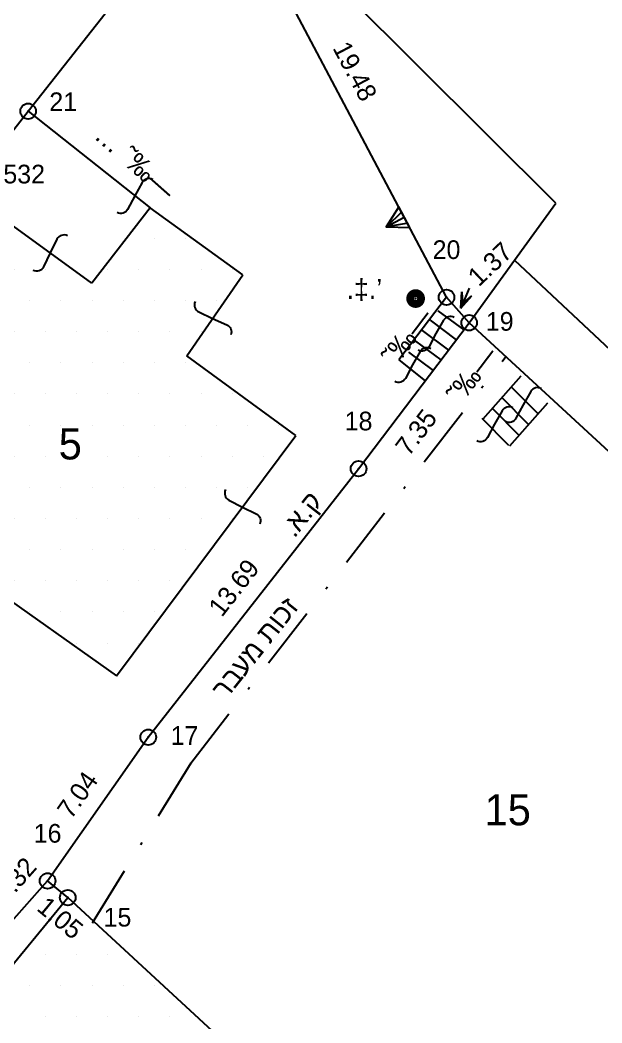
# Model space of a CAD drawing. Header units: feet. Extents: x 199929 to 200372, y 746507 to 746908.
# Drawn here: x 200200.24 to 200223.59, y 746687.25 to 746727.51 of the extents above; entities that cross this region are included whole.
import ezdxf
from ezdxf.enums import TextEntityAlignment as Align

# ---------------------------------------------------------------- set-up
doc = ezdxf.new("R2010")
doc.units = ezdxf.units.FT
doc.header["$LTSCALE"] = 5
doc.header["$MEASUREMENT"] = 0
doc.linetypes.add('DASHDOT', pattern=[1, 0.5, -0.25, 0, -0.25])
doc.layers.get('0').update_dxf_attribs({"linetype": 'CONTINUOUS'})
for name, color, linetype in [('1BATIM', 7, 'CONTINUOUS'), ('1KIR-EVEN', 7, 'CONTINUOUS'), ('1MADREGOT', 7, 'CONTINUOUS'), ('2NEW_PT', 7, 'CONTINUOUS'), ('2TEURA_PT', 7, 'CONTINUOUS'), ('701', 3, 'CONTINUOUS'), ('701_H', 3, 'CONTINUOUS'), ('8213', 3, 'CONTINUOUS'), ('8213_T', 7, 'CONTINUOUS'), ('GVUL_C51-', 7, 'CONTINUOUS'), ('KIR-LE-BDIKA', 7, 'CONTINUOUS'), ('MIVNE-H', 7, 'CONTINUOUS'), ('NUMLOT_AUTO', 7, 'CONTINUOUS'), ('OLD_FRONTS', 7, 'CONTINUOUS'), ('TR_ANOT_FRONTS', 7, 'CONTINUOUS'), ('TR_ANOT_L', 7, 'CONTINUOUS'), ('TR_GUSH_MARKS', 7, 'CONTINUOUS'), ('TR_HETZ', 7, 'CONTINUOUS'), ('מעבר זיקנה', 7, 'CONTINUOUS')]:
    doc.layers.add(name, color=color, linetype=linetype)
doc.styles.add('HEBTEXT', font='HEBTXT.shx')
doc.styles.add('TRHEBTXT', font='HEBTXT.SHX')

# ---------------------------------------------------------------- blocks, each defined once
blk = doc.blocks.new('TRP0002')
at = {"linetype": 'Continuous'}
blk.add_circle((0, 0, 3000), 0.5, dxfattribs=at)
blk.add_point((0, 0))
at = {"style": 'TRHEBTXT', "flags": 8}
blk.add_attdef('NAME', text='', height=1.2, dxfattribs=at).set_placement((0, 2.1), align=Align.BOTTOM_CENTER)
blk.add_attdef('HIGHTM', text='', height=1.6, dxfattribs=at).set_placement((-1, 0), align=Align.RIGHT)
blk.add_attdef('HIGHTC', (1, 0), '', height=1.6, dxfattribs=at)
blk.add_attdef('MARK', text='', height=2, dxfattribs=at).set_placement((0, -1.3), align=Align.TOP_CENTER)
blk = doc.blocks.new('ANOT10')
at = {"style": 'TRHEBTXT', "flags": 8}
blk.add_attdef('TEXT', text='', height=1.28, dxfattribs=at).set_placement((0, -1.497), align=Align.TOP_CENTER)
blk = doc.blocks.new('8210')
at = {"layer": '2TEURA_PT', "linetype": 'Continuous', "const_width": 0.625}
blk.add_lwpolyline([(-0.4375, 0, 1), (0.4375, 0, 1)], format="xyb", close=True, dxfattribs=at)
at = {"layer": '2TEURA_PT'}
blk.add_point((0, 0), dxfattribs=at)
blk = doc.blocks.new('8213')
at = {"layer": '1BATIM'}
blk.add_blockref('8210', (0, 0), dxfattribs=at)
blk = doc.blocks.new('*X163')
at = {"color": 0}
for p, q in [((200200.625, 746718.75), (200200.625, 746718.75)), ((200205.625, 746718.75), (200205.625, 746718.75)), ((200206.875, 746718.75), (200206.875, 746718.75)), ((200198.75, 746717.5), (200198.75, 746717.5)), ((200200, 746717.5), (200200, 746717.5)), ((200201.25, 746717.5), (200201.25, 746717.5)), ((200203.75, 746717.5), (200203.75, 746717.5)), ((200205, 746717.5), (200205, 746717.5)), ((200206.25, 746717.5), (200206.25, 746717.5)), ((200207.5, 746717.5), (200207.5, 746717.5)), ((200208.75, 746717.5), (200208.75, 746717.5)), ((200198.125, 746716.25), (200198.125, 746716.25)), ((200199.375, 746716.25), (200199.375, 746716.25)), ((200200.625, 746716.25), (200200.625, 746716.25)), ((200201.875, 746716.25), (200201.875, 746716.25)), ((200203.125, 746716.25), (200203.125, 746716.25)), ((200204.375, 746716.25), (200204.375, 746716.25)), ((200205.625, 746716.25), (200205.625, 746716.25)), ((200206.875, 746716.25), (200206.875, 746716.25)), ((200208.125, 746716.25), (200208.125, 746716.25)), ((200197.5, 746715), (200197.5, 746715)), ((200198.75, 746715), (200198.75, 746715)), ((200200, 746715), (200200, 746715)), ((200201.25, 746715), (200201.25, 746715)), ((200202.5, 746715), (200202.5, 746715)), ((200203.75, 746715), (200203.75, 746715)), ((200205, 746715), (200205, 746715)), ((200206.25, 746715), (200206.25, 746715)), ((200207.5, 746715), (200207.5, 746715)), ((200196.875, 746713.75), (200196.875, 746713.75)), ((200198.125, 746713.75), (200198.125, 746713.75)), ((200199.375, 746713.75), (200199.375, 746713.75)), ((200200.625, 746713.75), (200200.625, 746713.75)), ((200201.875, 746713.75), (200201.875, 746713.75)), ((200203.125, 746713.75), (200203.125, 746713.75)), ((200204.375, 746713.75), (200204.375, 746713.75)), ((200205.625, 746713.75), (200205.625, 746713.75)), ((200206.875, 746713.75), (200206.875, 746713.75)), ((200195, 746712.5), (200195, 746712.5)), ((200196.25, 746712.5), (200196.25, 746712.5)), ((200197.5, 746712.5), (200197.5, 746712.5)), ((200198.75, 746712.5), (200198.75, 746712.5)), ((200200, 746712.5), (200200, 746712.5)), ((200201.25, 746712.5), (200201.25, 746712.5)), ((200202.5, 746712.5), (200202.5, 746712.5)), ((200203.75, 746712.5), (200203.75, 746712.5)), ((200205, 746712.5), (200205, 746712.5)), ((200206.25, 746712.5), (200206.25, 746712.5)), ((200207.5, 746712.5), (200207.5, 746712.5)), ((200208.75, 746712.5), (200208.75, 746712.5)), ((200194.375, 746711.25), (200194.375, 746711.25)), ((200195.625, 746711.25), (200195.625, 746711.25)), ((200196.875, 746711.25), (200196.875, 746711.25)), ((200198.125, 746711.25), (200198.125, 746711.25)), ((200199.375, 746711.25), (200199.375, 746711.25)), ((200200.625, 746711.25), (200200.625, 746711.25)), ((200201.875, 746711.25), (200201.875, 746711.25)), ((200203.125, 746711.25), (200203.125, 746711.25)), ((200204.375, 746711.25), (200204.375, 746711.25)), ((200205.625, 746711.25), (200205.625, 746711.25)), ((200206.875, 746711.25), (200206.875, 746711.25)), ((200208.125, 746711.25), (200208.125, 746711.25)), ((200209.375, 746711.25), (200209.375, 746711.25)), ((200210.625, 746711.25), (200210.625, 746711.25)), ((200193.75, 746710), (200193.75, 746710)), ((200195, 746710), (200195, 746710)), ((200196.25, 746710), (200196.25, 746710)), ((200197.5, 746710), (200197.5, 746710)), ((200198.75, 746710), (200198.75, 746710)), ((200200, 746710), (200200, 746710)), ((200201.25, 746710), (200201.25, 746710)), ((200202.5, 746710), (200202.5, 746710)), ((200203.75, 746710), (200203.75, 746710)), ((200205, 746710), (200205, 746710)), ((200206.25, 746710), (200206.25, 746710)), ((200207.5, 746710), (200207.5, 746710)), ((200208.75, 746710), (200208.75, 746710)), ((200210, 746710), (200210, 746710)), ((200194.375, 746708.75), (200194.375, 746708.75)), ((200195.625, 746708.75), (200195.625, 746708.75)), ((200196.875, 746708.75), (200196.875, 746708.75)), ((200198.125, 746708.75), (200198.125, 746708.75)), ((200199.375, 746708.75), (200199.375, 746708.75)), ((200200.625, 746708.75), (200200.625, 746708.75)), ((200201.875, 746708.75), (200201.875, 746708.75)), ((200203.125, 746708.75), (200203.125, 746708.75)), ((200204.375, 746708.75), (200204.375, 746708.75)), ((200205.625, 746708.75), (200205.625, 746708.75)), ((200206.875, 746708.75), (200206.875, 746708.75)), ((200208.125, 746708.75), (200208.125, 746708.75)), ((200209.375, 746708.75), (200209.375, 746708.75)), ((200196.25, 746707.5), (200196.25, 746707.5)), ((200197.5, 746707.5), (200197.5, 746707.5)), ((200198.75, 746707.5), (200198.75, 746707.5)), ((200200, 746707.5), (200200, 746707.5)), ((200201.25, 746707.5), (200201.25, 746707.5)), ((200202.5, 746707.5), (200202.5, 746707.5)), ((200203.75, 746707.5), (200203.75, 746707.5)), ((200205, 746707.5), (200205, 746707.5)), ((200206.25, 746707.5), (200206.25, 746707.5)), ((200207.5, 746707.5), (200207.5, 746707.5)), ((200208.75, 746707.5), (200208.75, 746707.5)), ((200195.625, 746706.25), (200195.625, 746706.25)), ((200196.875, 746706.25), (200196.875, 746706.25)), ((200198.125, 746706.25), (200198.125, 746706.25)), ((200199.375, 746706.25), (200199.375, 746706.25)), ((200200.625, 746706.25), (200200.625, 746706.25)), ((200201.875, 746706.25), (200201.875, 746706.25)), ((200203.125, 746706.25), (200203.125, 746706.25)), ((200204.375, 746706.25), (200204.375, 746706.25)), ((200205.625, 746706.25), (200205.625, 746706.25)), ((200206.875, 746706.25), (200206.875, 746706.25)), ((200196.25, 746705), (200196.25, 746705)), ((200197.5, 746705), (200197.5, 746705)), ((200198.75, 746705), (200198.75, 746705)), ((200200, 746705), (200200, 746705)), ((200201.25, 746705), (200201.25, 746705)), ((200202.5, 746705), (200202.5, 746705)), ((200203.75, 746705), (200203.75, 746705)), ((200205, 746705), (200205, 746705)), ((200206.25, 746705), (200206.25, 746705)), ((200198.125, 746703.75), (200198.125, 746703.75)), ((200200.625, 746703.75), (200200.625, 746703.75)), ((200201.875, 746703.75), (200201.875, 746703.75)), ((200203.125, 746703.75), (200203.125, 746703.75)), ((200204.375, 746703.75), (200204.375, 746703.75)), ((200205.625, 746703.75), (200205.625, 746703.75)), ((200202.5, 746702.5), (200202.5, 746702.5)), ((200203.75, 746702.5), (200203.75, 746702.5)), ((200205, 746702.5), (200205, 746702.5))]:
    blk.add_line(p, q, dxfattribs=at)
blk = doc.blocks.new('*X53')
at = {"color": 0}
for p, q in [((200200.625, 746718.75), (200200.625, 746718.75)), ((200205.625, 746718.75), (200205.625, 746718.75)), ((200206.875, 746718.75), (200206.875, 746718.75)), ((200198.75, 746717.5), (200198.75, 746717.5)), ((200200, 746717.5), (200200, 746717.5)), ((200201.25, 746717.5), (200201.25, 746717.5)), ((200203.75, 746717.5), (200203.75, 746717.5)), ((200205, 746717.5), (200205, 746717.5)), ((200206.25, 746717.5), (200206.25, 746717.5)), ((200207.5, 746717.5), (200207.5, 746717.5)), ((200208.75, 746717.5), (200208.75, 746717.5)), ((200198.125, 746716.25), (200198.125, 746716.25)), ((200199.375, 746716.25), (200199.375, 746716.25)), ((200200.625, 746716.25), (200200.625, 746716.25)), ((200201.875, 746716.25), (200201.875, 746716.25)), ((200203.125, 746716.25), (200203.125, 746716.25)), ((200204.375, 746716.25), (200204.375, 746716.25)), ((200205.625, 746716.25), (200205.625, 746716.25)), ((200206.875, 746716.25), (200206.875, 746716.25)), ((200208.125, 746716.25), (200208.125, 746716.25)), ((200197.5, 746715), (200197.5, 746715)), ((200198.75, 746715), (200198.75, 746715)), ((200200, 746715), (200200, 746715)), ((200201.25, 746715), (200201.25, 746715)), ((200202.5, 746715), (200202.5, 746715)), ((200203.75, 746715), (200203.75, 746715)), ((200205, 746715), (200205, 746715)), ((200206.25, 746715), (200206.25, 746715)), ((200207.5, 746715), (200207.5, 746715)), ((200196.875, 746713.75), (200196.875, 746713.75)), ((200198.125, 746713.75), (200198.125, 746713.75)), ((200199.375, 746713.75), (200199.375, 746713.75)), ((200200.625, 746713.75), (200200.625, 746713.75)), ((200201.875, 746713.75), (200201.875, 746713.75)), ((200203.125, 746713.75), (200203.125, 746713.75)), ((200204.375, 746713.75), (200204.375, 746713.75)), ((200205.625, 746713.75), (200205.625, 746713.75)), ((200206.875, 746713.75), (200206.875, 746713.75)), ((200195, 746712.5), (200195, 746712.5)), ((200196.25, 746712.5), (200196.25, 746712.5)), ((200197.5, 746712.5), (200197.5, 746712.5)), ((200198.75, 746712.5), (200198.75, 746712.5)), ((200200, 746712.5), (200200, 746712.5)), ((200201.25, 746712.5), (200201.25, 746712.5)), ((200202.5, 746712.5), (200202.5, 746712.5)), ((200203.75, 746712.5), (200203.75, 746712.5)), ((200205, 746712.5), (200205, 746712.5)), ((200206.25, 746712.5), (200206.25, 746712.5)), ((200207.5, 746712.5), (200207.5, 746712.5)), ((200208.75, 746712.5), (200208.75, 746712.5)), ((200194.375, 746711.25), (200194.375, 746711.25)), ((200195.625, 746711.25), (200195.625, 746711.25)), ((200196.875, 746711.25), (200196.875, 746711.25)), ((200198.125, 746711.25), (200198.125, 746711.25)), ((200199.375, 746711.25), (200199.375, 746711.25)), ((200200.625, 746711.25), (200200.625, 746711.25)), ((200201.875, 746711.25), (200201.875, 746711.25)), ((200203.125, 746711.25), (200203.125, 746711.25)), ((200204.375, 746711.25), (200204.375, 746711.25)), ((200205.625, 746711.25), (200205.625, 746711.25)), ((200206.875, 746711.25), (200206.875, 746711.25)), ((200208.125, 746711.25), (200208.125, 746711.25)), ((200209.375, 746711.25), (200209.375, 746711.25)), ((200210.625, 746711.25), (200210.625, 746711.25)), ((200193.75, 746710), (200193.75, 746710)), ((200195, 746710), (200195, 746710)), ((200196.25, 746710), (200196.25, 746710)), ((200197.5, 746710), (200197.5, 746710)), ((200198.75, 746710), (200198.75, 746710)), ((200200, 746710), (200200, 746710)), ((200201.25, 746710), (200201.25, 746710)), ((200202.5, 746710), (200202.5, 746710)), ((200203.75, 746710), (200203.75, 746710)), ((200205, 746710), (200205, 746710)), ((200206.25, 746710), (200206.25, 746710)), ((200207.5, 746710), (200207.5, 746710)), ((200208.75, 746710), (200208.75, 746710)), ((200210, 746710), (200210, 746710)), ((200194.375, 746708.75), (200194.375, 746708.75)), ((200195.625, 746708.75), (200195.625, 746708.75)), ((200196.875, 746708.75), (200196.875, 746708.75)), ((200198.125, 746708.75), (200198.125, 746708.75)), ((200199.375, 746708.75), (200199.375, 746708.75)), ((200200.625, 746708.75), (200200.625, 746708.75)), ((200201.875, 746708.75), (200201.875, 746708.75)), ((200203.125, 746708.75), (200203.125, 746708.75)), ((200204.375, 746708.75), (200204.375, 746708.75)), ((200205.625, 746708.75), (200205.625, 746708.75)), ((200206.875, 746708.75), (200206.875, 746708.75)), ((200208.125, 746708.75), (200208.125, 746708.75)), ((200209.375, 746708.75), (200209.375, 746708.75)), ((200196.25, 746707.5), (200196.25, 746707.5)), ((200197.5, 746707.5), (200197.5, 746707.5)), ((200198.75, 746707.5), (200198.75, 746707.5)), ((200200, 746707.5), (200200, 746707.5)), ((200201.25, 746707.5), (200201.25, 746707.5)), ((200202.5, 746707.5), (200202.5, 746707.5)), ((200203.75, 746707.5), (200203.75, 746707.5)), ((200205, 746707.5), (200205, 746707.5)), ((200206.25, 746707.5), (200206.25, 746707.5)), ((200207.5, 746707.5), (200207.5, 746707.5)), ((200208.75, 746707.5), (200208.75, 746707.5)), ((200195.625, 746706.25), (200195.625, 746706.25)), ((200196.875, 746706.25), (200196.875, 746706.25)), ((200198.125, 746706.25), (200198.125, 746706.25)), ((200199.375, 746706.25), (200199.375, 746706.25)), ((200200.625, 746706.25), (200200.625, 746706.25)), ((200201.875, 746706.25), (200201.875, 746706.25)), ((200203.125, 746706.25), (200203.125, 746706.25)), ((200204.375, 746706.25), (200204.375, 746706.25)), ((200205.625, 746706.25), (200205.625, 746706.25)), ((200206.875, 746706.25), (200206.875, 746706.25)), ((200196.25, 746705), (200196.25, 746705)), ((200197.5, 746705), (200197.5, 746705)), ((200198.75, 746705), (200198.75, 746705)), ((200200, 746705), (200200, 746705)), ((200201.25, 746705), (200201.25, 746705)), ((200202.5, 746705), (200202.5, 746705)), ((200203.75, 746705), (200203.75, 746705)), ((200205, 746705), (200205, 746705)), ((200206.25, 746705), (200206.25, 746705)), ((200198.125, 746703.75), (200198.125, 746703.75)), ((200200.625, 746703.75), (200200.625, 746703.75)), ((200201.875, 746703.75), (200201.875, 746703.75)), ((200203.125, 746703.75), (200203.125, 746703.75)), ((200204.375, 746703.75), (200204.375, 746703.75)), ((200205.625, 746703.75), (200205.625, 746703.75)), ((200202.5, 746702.5), (200202.5, 746702.5)), ((200203.75, 746702.5), (200203.75, 746702.5)), ((200205, 746702.5), (200205, 746702.5))]:
    blk.add_line(p, q, dxfattribs=at)
blk = doc.blocks.new('ANOT13')
at = {"style": 'TRHEBTXT', "flags": 8}
blk.add_attdef('TEXT', text='', height=1.28, dxfattribs=at).set_placement((0.044, -1.475), align=Align.TOP_CENTER)
blk = doc.blocks.new('TR_FRONT')
at = {"style": 'TRHEBTXT', "flags": 8}
blk.add_attdef('FRONT', text='', height=1.2, dxfattribs=at).set_placement((0, -1), align=Align.TOP_CENTER)
blk = doc.blocks.new('HETZ')
for p, q in [((0, 0), (-1, 0.35)), ((-0.3, 0), (-1, 0.35)), ((0, 0), (-1, -0.35)), ((-1, -0.35), (-0.3, 0))]:
    blk.add_line(p, q)
blk = doc.blocks.new('ANOT105')
blk.add_lwpolyline([(0.255, 1.539, 0.414214), (-0.158, 0.965), (0, 0), (0.184, -0.968, -0.414214), (-0.213, -1.553)], format="xyb")
blk = doc.blocks.new('TR_LOT')
at = {"flags": 8}
blk.add_attdef('LOT', (0, 0), '', height=2, dxfattribs=at)
blk = doc.blocks.new('GUSHMARK')
for p, q in [((0, 0.867), (0, 0)), ((-0.025, 0.772), (-0.262, 0.028)), ((0.023, 0.765), (0.24, 0.036))]:
    blk.add_line(p, q)
at = {"layer": 'TR_GUSH_MARKS'}
blk.add_lwpolyline([(0.501, 0), (0, 0.867), (-0.501, 0)], close=True, dxfattribs=at)
blk = doc.blocks.new('ANOT101')
at = {"xscale": 1.5, "yscale": 1.5, "zscale": 1.5}
blk.add_blockref('GUSHMARK', (0, 0), dxfattribs=at)
blk = doc.blocks.new('ANOT11')
at = {"style": 'TRHEBTXT', "flags": 8}
blk.add_attdef('TEXT', text='', height=1.28, dxfattribs=at).set_placement((-0.066, -1.475), align=Align.TOP_CENTER)

msp = doc.modelspace()

# ---------------------------------------------------------------- linework, layer by layer
at = {"layer": '1BATIM'}
msp.add_line((200193.97, 746682.34), (200202.15, 746692.28), dxfattribs=at)
at = {"layer": '1KIR-EVEN'}
for p, q in [((200200.56, 746723.85), (200205.45, 746719.97)), ((200217.35, 746716.38), (200215.44, 746713.864)), ((200218.82, 746711.5), (200220.35, 746713.23)), ((200219.89, 746710.42), (200221.42, 746712.15))]:
    msp.add_line(p, q, dxfattribs=at)
at = {"layer": '1MADREGOT'}
for p, q in [((200217.002, 746715.84), (200218.041, 746715.071)), ((200216.69, 746715.458), (200217.743, 746714.678)), ((200216.377, 746715.042), (200217.429, 746714.263)), ((200216.099, 746714.625), (200217.127, 746713.865)), ((200215.821, 746714.174), (200216.808, 746713.444)), ((200215.44, 746713.864), (200216.496, 746713.031)), ((200221.027, 746711.698), (200219.957, 746712.778)), ((200220.635, 746711.275), (200219.565, 746712.355)), ((200220.273, 746710.823), (200219.203, 746711.903)), ((200219.85, 746710.431), (200218.78, 746711.511))]:
    msp.add_line(p, q, dxfattribs=at)
at = {"layer": '701'}
for p, q in [((200205.45, 746719.97), (200203.11, 746716.95)), ((200209.17, 746717.28), (200205.45, 746719.97)), ((200203.11, 746716.95), (200199.83, 746719.34)), ((200206.93, 746714.03), (200209.17, 746717.28)), ((200211.3, 746710.83), (200206.93, 746714.03)), ((200204.1, 746701.18), (200211.3, 746710.83)), ((200199.884, 746704.178), (200204.1, 746701.18))]:
    msp.add_line(p, q, dxfattribs=at)
at = {"layer": 'GVUL_C51-'}
for p, q in [((200200.56, 746723.85), (200208.24, 746733.6)), ((200217.35, 746716.38), (200208.24, 746733.6)), ((200199.398, 746722.374), (200200.56, 746723.85)), ((200218.26, 746715.36), (200217.35, 746716.38)), ((200213.82, 746709.5), (200218.26, 746715.36)), ((200238.5, 746696.68), (200218.26, 746715.36)), ((200205.38, 746698.72), (200213.82, 746709.5)), ((200201.34, 746692.95), (200205.38, 746698.72)), ((200199.804, 746691.213), (200201.34, 746692.95)), ((200202.15, 746692.28), (200201.34, 746692.95)), ((200218.134, 746677.553), (200202.15, 746692.28))]:
    msp.add_line(p, q, dxfattribs=at)
at = {"layer": 'KIR-LE-BDIKA'}
for p, q in [((200221.73, 746720.163), (200208.24, 746733.6)), ((200220.079, 746717.877), (200221.73, 746720.163)), ((200218.26, 746715.36), (200220.079, 746717.877)), ((200220.079, 746717.877), (200240.677, 746698.486))]:
    msp.add_line(p, q, dxfattribs=at)
at = {"layer": 'MIVNE-H'}
for p, q in [((200201.875, 746691.25), (200201.875, 746691.25)), ((200203.125, 746691.25), (200203.125, 746691.25)), ((200201.25, 746690), (200201.25, 746690)), ((200202.5, 746690), (200202.5, 746690)), ((200203.75, 746690), (200203.75, 746690)), ((200200.625, 746688.75), (200200.625, 746688.75)), ((200201.875, 746688.75), (200201.875, 746688.75)), ((200203.125, 746688.75), (200203.125, 746688.75)), ((200204.375, 746688.75), (200204.375, 746688.75)), ((200205.625, 746688.75), (200205.625, 746688.75)), ((200201.25, 746687.5), (200201.25, 746687.5)), ((200202.5, 746687.5), (200202.5, 746687.5)), ((200203.75, 746687.5), (200203.75, 746687.5)), ((200205, 746687.5), (200205, 746687.5)), ((200206.25, 746687.5), (200206.25, 746687.5))]:
    msp.add_line(p, q, dxfattribs=at)
at = {"layer": 'TR_HETZ'}
msp.add_line((200218.256, 746716.75), (200217.919, 746715.942), dxfattribs=at)
at = {"layer": 'מעבר זיקנה', "linetype": 'DASHDOT'}
for q in [(200219.73, 746714.004), (200203.125, 746691.25)]:
    msp.add_line((200207.089, 746697.68), q, dxfattribs=at)

# ---------------------------------------------------------------- block references
at = {"layer": '2NEW_PT'}
ref = msp.add_blockref('TRP0002', (200200.56, 746723.85), dxfattribs=dict(at, xscale=0.625, yscale=0.625, zscale=0.625))
ref.add_attrib('NAME', '21', dxfattribs={"layer": '0', "height": 0.75, "style": 'TRHEBTXT', "flags": 8}).set_placement((200201.966, 746723.63), align=Align.BOTTOM_CENTER)
ref = msp.add_blockref('TRP0002', (200199.398, 746722.374), dxfattribs=dict(at, xscale=0.625, yscale=0.625, zscale=0.625))
ref.add_attrib('NAME', '532', dxfattribs={"layer": '0', "height": 0.75, "style": 'TRHEBTXT', "flags": 8}).set_placement((200200.4, 746720.727), align=Align.BOTTOM_CENTER)
at = {"layer": '2NEW_PT', "xscale": 0.625, "yscale": 0.625, "zscale": 0.625}
for p, values in [((200217.35, 746716.38), {'NAME': '20'}), ((200213.82, 746709.5), {'NAME': '18'}), ((200201.34, 746692.95), {'NAME': '16'})]:
    msp.add_blockref('TRP0002', p, dxfattribs=at).add_auto_attribs(values)
at = {"layer": '2NEW_PT'}
ref = msp.add_blockref('TRP0002', (200218.26, 746715.36), dxfattribs=dict(at, xscale=0.625, yscale=0.625, zscale=0.625))
ref.add_attrib('NAME', '19', dxfattribs={"layer": '0', "height": 0.75, "style": 'TRHEBTXT', "flags": 8}).set_placement((200219.484, 746714.814), align=Align.BOTTOM_CENTER)
ref = msp.add_blockref('TRP0002', (200205.38, 746698.72), dxfattribs=dict(at, xscale=0.625, yscale=0.625, zscale=0.625))
ref.add_attrib('NAME', '17', dxfattribs={"layer": '0', "height": 0.75, "style": 'TRHEBTXT', "flags": 8}).set_placement((200206.835, 746698.189), align=Align.BOTTOM_CENTER)
ref = msp.add_blockref('TRP0002', (200202.15, 746692.28), dxfattribs=dict(at, xscale=0.625, yscale=0.625, zscale=0.625))
ref.add_attrib('NAME', '15', dxfattribs={"layer": '0', "height": 0.75, "style": 'TRHEBTXT', "flags": 8}).set_placement((200204.145, 746690.894), align=Align.BOTTOM_CENTER)
at = {"layer": '701_H'}
for name in ['*X163', '*X53']:
    msp.add_blockref(name, (0, 0), dxfattribs=at)
at = {"layer": '8213', "xscale": 0.5, "yscale": 0.5, "zscale": 0.5}
msp.add_blockref('8213', (200216.11, 746716.33, 50.78), dxfattribs=at)
msp.add_blockref('8213', (200216.11, 746716.33, 50.78), dxfattribs=at)
at = {"layer": 'NUMLOT_AUTO', "xscale": 0.625, "yscale": 0.625, "zscale": 0.625}
for p, values in [((200201.786, 746709.872), {'LOT': '5'}), ((200218.876, 746695.184), {'LOT': '15'})]:
    msp.add_blockref('TR_LOT', p, dxfattribs=at).add_auto_attribs(values)
at = {"layer": 'OLD_FRONTS'}
ref = msp.add_blockref('TR_FRONT', (200212.795, 746724.99), dxfattribs=dict(at, xscale=0.625, yscale=0.625, zscale=0.625, rotation=117.8804521599304))
ref.add_attrib('FRONT', '19.48', dxfattribs={"layer": '0', "height": 0.75, "rotation": 297.8805, "style": 'TRHEBTXT', "flags": 8}).set_placement((200214.01, 746725.633), align=Align.TOP_CENTER)
ref = msp.add_blockref('TR_FRONT', (200216.04, 746712.43), dxfattribs=dict(at, xscale=0.625, yscale=0.625, zscale=0.625, rotation=232.8495485486665))
ref.add_attrib('FRONT', '7.35', dxfattribs={"layer": '0', "height": 0.75, "rotation": 52.8495, "style": 'TRHEBTXT', "flags": 8}).set_placement((200215.829, 746711.193), align=Align.TOP_CENTER)
ref = msp.add_blockref('TR_FRONT', (200209.6, 746704.11), dxfattribs=dict(at, xscale=0.625, yscale=0.625, zscale=0.625, rotation=231.9414943003798))
ref.add_attrib('FRONT', '13.69', dxfattribs={"layer": '0', "height": 0.75, "rotation": 51.9415, "style": 'TRHEBTXT', "flags": 8}).set_placement((200208.517, 746704.958), align=Align.TOP_CENTER)
ref = msp.add_blockref('TR_FRONT', (200203.36, 746695.835), dxfattribs=dict(at, xscale=0.625, yscale=0.625, zscale=0.625, rotation=235.0013159518281))
ref.add_attrib('FRONT', '7.04', dxfattribs={"layer": '0', "height": 0.75, "rotation": 55.0013, "style": 'TRHEBTXT', "flags": 8}).set_placement((200202.234, 746696.624), align=Align.TOP_CENTER)
ref = msp.add_blockref('TR_FRONT', (200201.745, 746692.615), dxfattribs=dict(at, xscale=0.625, yscale=0.625, zscale=0.625, rotation=140.4037913632981))
ref.add_attrib('FRONT', '1.05', dxfattribs={"layer": '0', "height": 0.75, "rotation": 320.4038, "style": 'TRHEBTXT', "flags": 8}).set_placement((200202.091, 746691.757), align=Align.TOP_CENTER)
at = {"layer": 'TR_ANOT_FRONTS'}
ref = msp.add_blockref('TR_FRONT', (200217.805, 746715.87), dxfattribs=dict(at, xscale=0.625, yscale=0.625, zscale=0.625, rotation=131.7379665221926))
ref.add_attrib('FRONT', '1.37', dxfattribs={"layer": '0', "height": 0.75, "rotation": 43.3068, "style": 'TRHEBTXT', "flags": 8}).set_placement((200218.839, 746717.99), align=Align.TOP_CENTER)
ref = msp.add_blockref('TR_FRONT', (200200.572, 746692.082), dxfattribs=dict(at, xscale=0.625, yscale=0.625, zscale=0.625, rotation=228.5135119412373))
ref.add_attrib('FRONT', '2.32', dxfattribs={"layer": '0', "height": 0.75, "rotation": 48.5135, "style": 'TRHEBTXT', "flags": 8}).set_placement((200199.743, 746693.239), align=Align.TOP_CENTER)
at = {"layer": 'TR_ANOT_L'}
ref = msp.add_blockref('ANOT13', (200204.997, 746723.61), dxfattribs=dict(at, xscale=0.625, yscale=0.625, zscale=0.625, rotation=318.4783703879851))
ref.add_attrib('TEXT', '… ˜‰—', dxfattribs={"layer": '0', "height": 0.8, "rotation": 318.4784, "style": 'TRHEBTXT', "flags": 8}).set_placement((200205.139, 746722.115), align=Align.TOP_CENTER)
for name, p, xscale, yscale, zscale, rotation in [('ANOT105', (200204.837, 746720.456), 0.6250000000000001, 0.6250000000000001, 0.6250000000000001, 321.5695456553067), ('ANOT101', (200215.651, 746719.591), 0.625, 0.625, 0.625, 117.8804521599304), ('ANOT105', (200201.441, 746718.166), 0.6250000000000001, 0.6250000000000001, 0.6250000000000001, 323.9207282779127), ('ANOT105', (200207.964, 746715.53), 0.6250000000000001, 0.6250000000000001, 0.6250000000000001, 55.42419337710291), ('ANOT105', (200216.925, 746714.925), 0.6250000000000001, 0.6250000000000001, 0.6250000000000001, 321.0275302962993), ('ANOT105', (200215.989, 746713.669), 0.6250000000000001, 0.6250000000000001, 0.6250000000000001, 321.0275302962993), ('ANOT105', (200220.429, 746712.066), 0.6250000000000001, 0.6250000000000001, 0.6250000000000001, 321.0275302962993), ('ANOT105', (200219.279, 746711.291), 0.6250000000000001, 0.6250000000000001, 0.6250000000000001, 321.0275302962993), ('ANOT105', (200209.157, 746707.958), 0.6250000000000001, 0.6250000000000001, 0.6250000000000001, 53.27286562872282)]:
    msp.add_blockref(name, p, dxfattribs=dict(at, xscale=xscale, yscale=yscale, zscale=zscale, rotation=rotation))
at = {"layer": 'TR_ANOT_L', "xscale": 0.625, "yscale": 0.625, "zscale": 0.625, "rotation": 52.84954854866648}
for p in [(200214.706, 746715.634), (200217.311, 746714.108)]:
    msp.add_blockref('ANOT10', p, dxfattribs=at).add_auto_attribs({'TEXT': '˜‰—'})
at = {"layer": 'TR_ANOT_L'}
ref = msp.add_blockref('ANOT11', (200211.827, 746706.954), dxfattribs=dict(at, xscale=0.625, yscale=0.625, zscale=0.625, rotation=51.94149430037986))
ref.add_attrib('TEXT', '.א.ק', dxfattribs={"layer": '0', "height": 0.8, "rotation": 51.9415, "style": 'TRHEBTXT', "flags": 8}).set_placement((200211.203, 746707.925), align=Align.TOP_CENTER)
ref = msp.add_blockref('ANOT11', (200206.982, 746697.733), dxfattribs=dict(at, xscale=0.625, yscale=0.625, zscale=0.625, rotation=51.57454371877304))
ref.add_attrib('TEXT', 'רבעמ תוכז', dxfattribs={"layer": '0', "height": 0.8, "rotation": 51.5745, "style": 'TRHEBTXT', "flags": 8}).set_placement((200209.347, 746702.564), align=Align.TOP_CENTER)
at = {"layer": 'TR_HETZ', "xscale": 0.625, "yscale": 0.625, "zscale": 0.625, "rotation": 247.3604192874503}
msp.add_blockref('HETZ', (200217.919, 746715.942), dxfattribs=at)

# ---------------------------------------------------------------- texts
at = {"layer": '8213_T', "style": 'HEBTEXT'}
msp.add_text('.‡.’', height=0.8003, dxfattribs=at).set_placement((200214.054, 746716.698), align=Align.MIDDLE)

doc.saveas('drawing.dxf')
